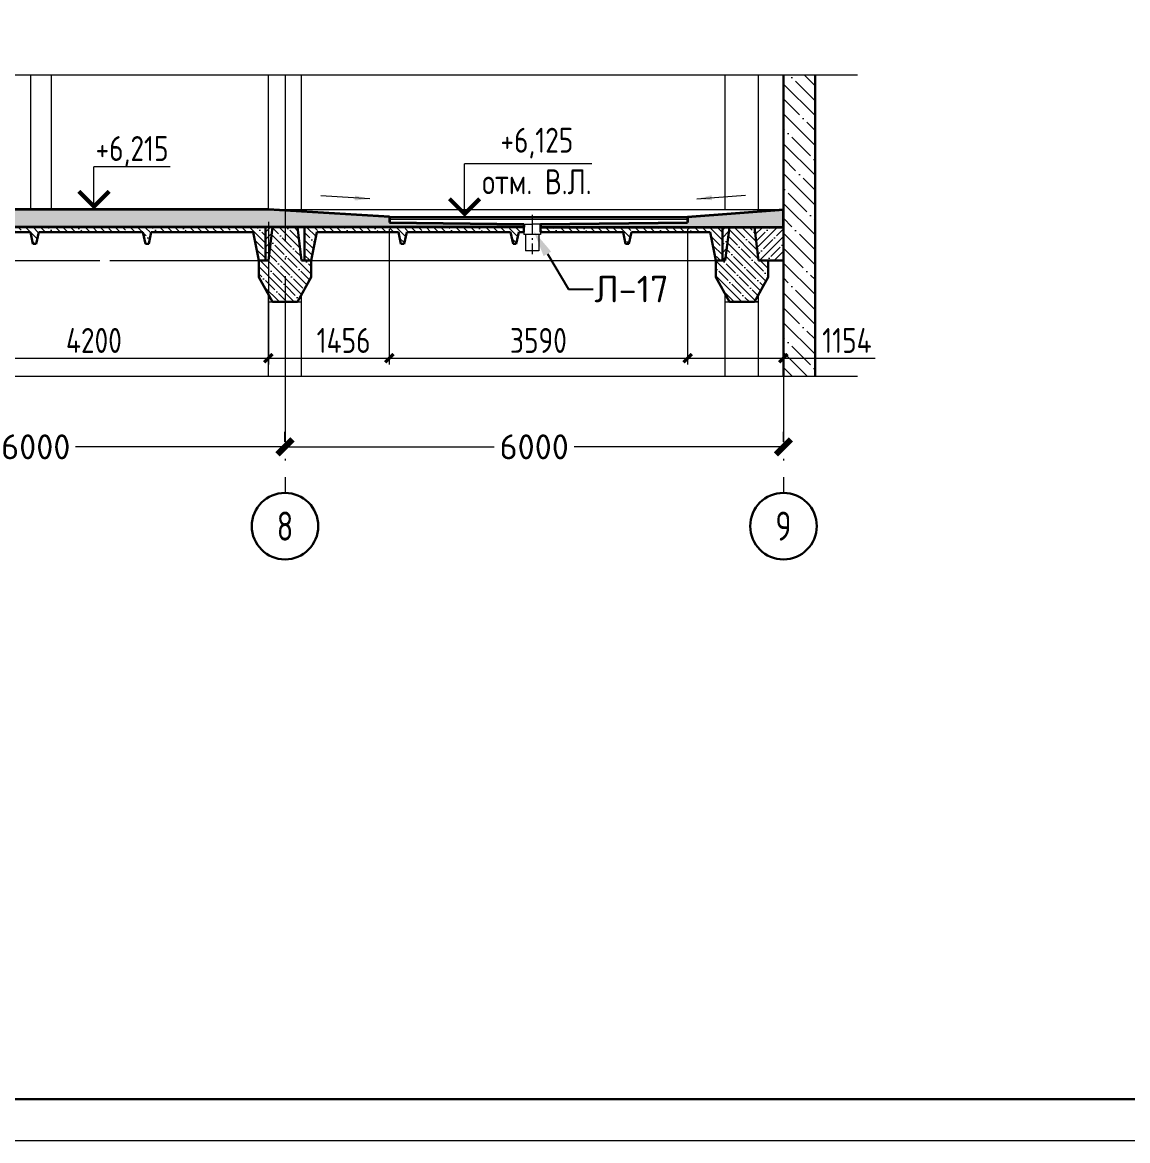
# Model space of a CAD drawing. Extents: x -965262 to 1142518, y -357520 to 71675.
# Drawn here: x 566803 to 580108, y -240088 to -226623 of the extents above; entities that cross this region are included whole.
import ezdxf
from ezdxf import colors
from ezdxf.entities.mleader import LeaderData, LeaderLine
from ezdxf.math import Vec2, Vec3

# ---------------------------------------------------------------- set-up
doc = ezdxf.new("R2010")
doc.units = 0
doc.header["$LTSCALE"] = 10
doc.linetypes.add('AM_DIN_G_W050x2', pattern=[6.875, 4.75, -0.875, 0.375, -0.875])
doc.linetypes.add('DOTE', pattern=[2.42, 2, -0.2, 0.02, -0.2])
doc.layers.get('0').update_dxf_attribs({"linetype": 'CONTINUOUS', "lineweight": 30})
doc.layers.get('Defpoints').update_dxf_attribs({"linetype": 'CONTINUOUS'})
for name, color, linetype, lineweight in [('DOTE', 7, 'DOTE', 9), ('полы', 3, 'CONTINUOUS', 35), ('Полы_лотки', 7, 'CONTINUOUS', 30)]:
    doc.layers.add(name, color=color, linetype=linetype, lineweight=lineweight)
doc.styles.add('GOST 2.304', font='isocpeur.ttf', dxfattribs={"width": 0.75, "height": 250})
doc.styles.get("Standard").update_dxf_attribs({"font": 'isocpeur.ttf', "height": 300})
doc.styles.add('ГОСТ 2м', font='isocpeur.ttf', dxfattribs={"width": 0.8, "height": 250})
doc.dimstyles.get("Standard").update_dxf_attribs({"dimscale": 100, "dimtxt": 300, "dimasz": 1.8, "dimexe": 1.8, "dimexo": 0.625, "dimgap": 0.9, "dimtad": 0, "dimdec": 0, "dimzin": 0, "dimdsep": 46, "dimtxsty": 'Standard', "dimblk": 'ARCHTICK', "dimcen": 0.9, "dimclrd": 256, "dimclre": 256, "dimclrt": 256, "dimadec": 0, "dimazin": 0, "dimtfac": 1, "dimtdec": 0, "dimtofl": 0, "dimtmove": 0, "dimatfit": 3, "dimfxl": 1, "dimtolj": 1, "dimtzin": 0, "dimlwd": 15, "dimlwe": 15, "dimarcsym": 0})
doc.dimstyles.new('ГОСТ 2м', dxfattribs={"dimtxt": 250, "dimasz": 100, "dimexe": 75, "dimexo": 150, "dimgap": 62.5, "dimtad": 1, "dimdec": 0, "dimtxsty": 'ГОСТ 2м', "dimblk": 'ARCHTICK', "dimcen": 150, "dimdle": 75, "dimclrd": 256, "dimclre": 256, "dimclrt": 256, "dimadec": 0, "dimazin": 0, "dimtfac": 1, "dimtdec": 0, "dimtmove": 0, "dimatfit": 3, "dimldrblk": 'OBLIQUE', "dimfxl": 1, "dimlwd": 15, "dimlwe": 15, "dimarcsym": 0})
pattern_1 = [(135, (563914.5, -232089.68), (-89.8026, -89.8026), []), (135, (563914.5, -231999.87), (-89.8026, -89.8026), [158.75, -31.75, 0, -31.75])]
pattern_2 = [(45, (563914.5, -232089.68), (-89.8026, 89.8026), []), (45, (564004.3, -232089.68), (-89.8026, 89.8026), [158.75, -31.75, 0, -31.75])]

# ---------------------------------------------------------------- blocks, each defined once
blk = doc.blocks.new('_ArchTick')
at = {"color": 0, "linetype": 'ByBlock', "lineweight": 0, "const_width": 0.4}
blk.add_lwpolyline([(-0.5, -0.5), (0.5, 0.5)], dxfattribs=at)
blk = doc.blocks.new('*D2107')
at = {"lineweight": 15, "transparency": 16777216}
for p, q in [((569964, -231672), (569964, -231554)), ((575964, -231672), (575964, -231554)), ((569964, -231734), (572484, -231734)), ((575964, -231734), (573444, -231734))]:
    blk.add_line(p, q, dxfattribs=at)
at = {"layer": 'Defpoints', "color": 0, "lineweight": 15, "transparency": 16777216}
for p in [(569964, -231734), (569964, -231734), (575964, -231734)]:
    blk.add_point(p, dxfattribs=at)
at = {"lineweight": 15, "transparency": 16777216, "xscale": 180, "yscale": 180, "zscale": 180, "rotation": 180}
blk.add_blockref('_ArchTick', (569964, -231734), dxfattribs=at)
at = {"lineweight": 15, "transparency": 16777216, "xscale": 180, "yscale": 180, "zscale": 180}
blk.add_blockref('_ArchTick', (575964, -231734), dxfattribs=at)
at = {"lineweight": 15, "transparency": 16777216, "insert": (572964, -231734), "char_height": 300, "attachment_point": 5}
blk.add_mtext('\\A1;6000', dxfattribs=at)
blk = doc.blocks.new('*D2108')
at = {"lineweight": 15, "transparency": 16777216}
for p, q in [((563964, -231672), (563964, -231554)), ((569964, -231672), (569964, -231554)), ((563964, -231734), (566484, -231734)), ((569964, -231734), (567444, -231734))]:
    blk.add_line(p, q, dxfattribs=at)
at = {"layer": 'Defpoints', "color": 0, "lineweight": 15, "transparency": 16777216}
for p in [(563964, -231734), (563964, -231734), (569964, -231734)]:
    blk.add_point(p, dxfattribs=at)
at = {"lineweight": 15, "transparency": 16777216, "xscale": 180, "yscale": 180, "zscale": 180, "rotation": 180}
blk.add_blockref('_ArchTick', (563964, -231734), dxfattribs=at)
at = {"lineweight": 15, "transparency": 16777216, "xscale": 180, "yscale": 180, "zscale": 180}
blk.add_blockref('_ArchTick', (569964, -231734), dxfattribs=at)
at = {"lineweight": 15, "transparency": 16777216, "insert": (566964, -231734), "char_height": 300, "attachment_point": 5}
blk.add_mtext('\\A1;6000', dxfattribs=at)
blk = doc.blocks.new('*D2128')
at = {"lineweight": 15, "transparency": 16777216}
for p, q in [((565564, -229025), (565564, -230741)), ((569764, -229025), (569764, -230741)), ((565489, -230666), (569839, -230666))]:
    blk.add_line(p, q, dxfattribs=at)
at = {"layer": 'Defpoints', "color": 0, "lineweight": 15, "transparency": 16777216}
for p in [(565564, -228875), (569764, -228875, -13062), (569764, -230666)]:
    blk.add_point(p, dxfattribs=at)
at = {"lineweight": 15, "transparency": 16777216, "xscale": 100, "yscale": 100, "zscale": 100, "rotation": 180}
blk.add_blockref('_ArchTick', (565564, -230666), dxfattribs=at)
at = {"lineweight": 15, "transparency": 16777216, "xscale": 100, "yscale": 100, "zscale": 100}
blk.add_blockref('_ArchTick', (569764, -230666), dxfattribs=at)
at = {"lineweight": 15, "transparency": 16777216, "insert": (567664, -230453), "char_height": 250, "attachment_point": 5, "style": 'ГОСТ 2м'}
blk.add_mtext('{\\H1.2x;4200}', dxfattribs=at)
blk = doc.blocks.new('_Oblique')
at = {"color": 0, "linetype": 'ByBlock', "lineweight": -2}
blk.add_line((-0.5, -0.5), (0.5, 0.5), dxfattribs=at)
blk = doc.blocks.new('*D2129')
at = {"lineweight": 15, "transparency": 16777216}
for p, q in [((569764, -229025), (569764, -230741)), ((571220, -229115), (571220, -230741)), ((569689, -230666), (571295, -230666))]:
    blk.add_line(p, q, dxfattribs=at)
at = {"layer": 'Defpoints', "color": 0, "lineweight": 15, "transparency": 16777216}
for p in [(569764, -228875), (571220, -228965), (571220, -230666)]:
    blk.add_point(p, dxfattribs=at)
at = {"lineweight": 15, "transparency": 16777216, "xscale": 100, "yscale": 100, "zscale": 100, "rotation": 180}
blk.add_blockref('_ArchTick', (569764, -230666), dxfattribs=at)
at = {"lineweight": 15, "transparency": 16777216, "xscale": 100, "yscale": 100, "zscale": 100}
blk.add_blockref('_ArchTick', (571220, -230666), dxfattribs=at)
at = {"lineweight": 15, "transparency": 16777216, "insert": (570670, -230453), "char_height": 250, "attachment_point": 5, "style": 'ГОСТ 2м'}
blk.add_mtext('{\\H1.2x;1456}', dxfattribs=at)
blk = doc.blocks.new('*D2130')
at = {"lineweight": 15, "transparency": 16777216}
for p, q in [((571220, -229115), (571220, -230741)), ((574810, -229115), (574810, -230741)), ((571145, -230666), (574885, -230666))]:
    blk.add_line(p, q, dxfattribs=at)
at = {"layer": 'Defpoints', "color": 0, "lineweight": 15, "transparency": 16777216}
for p in [(571220, -228965), (574810, -228965), (574810, -230666)]:
    blk.add_point(p, dxfattribs=at)
at = {"lineweight": 15, "transparency": 16777216, "xscale": 100, "yscale": 100, "zscale": 100, "rotation": 180}
blk.add_blockref('_ArchTick', (571220, -230666), dxfattribs=at)
at = {"lineweight": 15, "transparency": 16777216, "xscale": 100, "yscale": 100, "zscale": 100}
blk.add_blockref('_ArchTick', (574810, -230666), dxfattribs=at)
at = {"lineweight": 15, "transparency": 16777216, "insert": (573015, -230453), "char_height": 250, "attachment_point": 5, "style": 'ГОСТ 2м'}
blk.add_mtext('{\\H1.2x;3590}', dxfattribs=at)
blk = doc.blocks.new('*D2131')
at = {"lineweight": 15, "transparency": 16777216}
for p, q in [((575964, -229025), (575964, -230741)), ((574810, -229115), (574810, -230741)), ((574735, -230666), (575964, -230666)), ((575964, -230666), (577067, -230666))]:
    blk.add_line(p, q, dxfattribs=at)
at = {"layer": 'Defpoints', "color": 0, "lineweight": 15, "transparency": 16777216}
for p in [(575964, -228875, -13062), (574810, -228965), (575964, -230666)]:
    blk.add_point(p, dxfattribs=at)
at = {"lineweight": 15, "transparency": 16777216, "xscale": 100, "yscale": 100, "zscale": 100, "rotation": 180}
blk.add_blockref('_ArchTick', (574810, -230666), dxfattribs=at)
at = {"lineweight": 15, "transparency": 16777216, "xscale": 100, "yscale": 100, "zscale": 100}
blk.add_blockref('_ArchTick', (575964, -230666), dxfattribs=at)
at = {"lineweight": 15, "transparency": 16777216, "insert": (576728, -230453), "char_height": 250, "attachment_point": 5, "style": 'ГОСТ 2м'}
blk.add_mtext('{\\H1.2x;1154}', dxfattribs=at)

msp = doc.modelspace()

# ---------------------------------------------------------------- hatches: boundary and pattern name
at = {"lineweight": 15}
h = msp.add_hatch(dxfattribs=at)
h.set_pattern_fill('ANSI35', color=256, scale=40, angle=90)
h.set_pattern_definition([(135, (451914.2, -235864), (-179.6051, -179.6051), []), (135, (451914.2, -235684.4), (-179.6051, -179.6051), [317.5, -63.5, 0, -63.5])])
h.paths.add_polyline_path([(576344.5, -230886.9), (575964.5, -230886.9), (575964.5, -227259.7), (576344.5, -227259.7)])
h = msp.add_hatch(dxfattribs=at)
h.set_pattern_fill('ANSI35', color=256, scale=20, angle=90)
h.set_pattern_definition(pattern_1)
h.paths.add_polyline_path([(564348.2, -229149.7), (565548.9, -229149.7), (565578.9, -229289.7), (565598.9, -229289.7), (565598.9, -229089.7), (564200.1, -229089.7), (564200.1, -229489.7), (564279.5, -229489.7)])
h.paths.add_polyline_path([(569728.9, -229089.7), (565598.9, -229089.7), (565598.9, -229289.7), (565618.9, -229289.7), (565648.9, -229149.7), (566898.9, -229149.7), (566928.9, -229289.7), (566968.9, -229289.7), (566998.9, -229149.7), (568253.9, -229149.7), (568283.9, -229289.7), (568323.9, -229289.7), (568353.9, -229149.7), (569580.8, -229149.7), (569649.5, -229489.7), (569728.9, -229489.7)])
h = msp.add_hatch(dxfattribs=at)
h.set_pattern_fill('ANSI35', color=256, scale=20, angle=90)
h.set_pattern_definition(pattern_1)
h.paths.add_polyline_path([(569964.5, -229089.7), (569814.5, -229089.7), (569764.5, -229489.7), (569649.5, -229489.7), (569649.5, -229689.7), (569814.5, -229989.7), (569964.5, -229989.7)])
h.paths.add_polyline_path([(570279.5, -229689.7), (570279.5, -229489.7), (570178.9, -229489.7), (570164.5, -229489.7), (570114.5, -229089.7), (569964.5, -229089.7), (569964.5, -229989.7), (570114.5, -229989.7)])
h = msp.add_hatch(dxfattribs=at)
h.set_pattern_fill('ANSI35', color=256, scale=20)
h.set_pattern_definition(pattern_2)
h.paths.add_polyline_path([(569728.9, -229489.7), (569764.5, -229489.7), (569814.5, -229089.7), (569728.9, -229089.7)])
h = msp.add_hatch(dxfattribs=at)
h.set_pattern_fill('ANSI35', color=256, scale=20, angle=90)
h.set_pattern_definition([(135, (451814.21, -235864), (-89.80256, -89.80256), []), (135, (451814.21, -235774.19), (-89.80256, -89.80256), [158.75, -31.75, 0, -31.75])])
h.paths.add_polyline_path([(571428.9, -229149.7), (572678.9, -229149.7), (572708.9, -229289.7), (572748.9, -229289.7), (572778.9, -229149.7), (574033.9, -229149.7), (574063.9, -229289.7), (574103.9, -229289.7), (574133.9, -229149.7), (575080.8, -229149.7), (575149.5, -229489.7), (575228.9, -229489.7), (575228.9, -229089.7), (570200.1, -229089.7), (570200.1, -229489.7), (570279.5, -229489.7), (570348.2, -229149.7), (571328.9, -229149.7), (571358.9, -229289.7), (571398.9, -229289.7)])
h.paths.add_polyline_path([(573038.5, -229149.7), (572838.5, -229149.7), (572838.5, -229089.7), (573038.5, -229089.7)])
h = msp.add_hatch(dxfattribs=at)
h.set_pattern_fill('ANSI35', color=256, scale=20, angle=90)
h.set_pattern_definition(pattern_1)
h.paths.add_polyline_path([(575264.5, -229489.7), (575149.5, -229489.7), (575149.5, -229689.7), (575314.5, -229989.7), (575464.5, -229989.7), (575464.5, -229089.7), (575314.5, -229089.7)])
h.paths.add_polyline_path([(575464.5, -229989.7), (575614.5, -229989.7), (575779.5, -229689.7), (575779.5, -229489.7), (575664.5, -229489.7), (575614.5, -229089.7), (575464.5, -229089.7)])
h = msp.add_hatch(dxfattribs=at)
h.set_pattern_fill('ANSI35', color=256, scale=20)
h.set_pattern_definition(pattern_2)
h.paths.add_polyline_path([(575314.5, -229089.7), (575228.9, -229089.7), (575228.9, -229489.7), (575264.5, -229489.7)])
h = msp.add_hatch(dxfattribs=at)
h.set_pattern_fill('ANSI35', color=256, scale=20)
h.set_pattern_definition(pattern_2)
h.paths.add_polyline_path([(575964.5, -229089.7), (575614.5, -229089.7), (575664.5, -229489.7), (575964.5, -229489.7)])
at = {"layer": 'полы', "lineweight": 15}
h = msp.add_hatch(dxfattribs=at)
h.set_pattern_fill('ANSI35', color=256, scale=40)
h.set_pattern_definition([(45, (451914.2, -235864), (-179.6051, 179.6051), []), (45, (452093.8, -235864), (-179.6051, 179.6051), [317.5, -63.5, 0, -63.5])])
h.paths.add_polyline_path([(540264.5, -229089.7), (540264.5, -228874.7), (540942, -228964.7), (540942, -228974.7), (540959.5, -228974.7), (540959.5, -228994.7), (540979.5, -228994.7), (540979.5, -229024.7), (540984.5, -229025.3), (540984.5, -229089.7)])
h.paths.add_polyline_path([(541144.5, -229089.7), (541144.5, -229025.3), (541149.5, -229024.7), (541149.5, -228994.7), (541169.5, -228994.7), (541169.5, -228974.7), (541187, -228974.7), (541187, -228964.7), (544644.5, -228874.7), (544644.5, -229089.7), (541144.5, -229089.7)])
h.paths.add_polyline_path([(544764.5, -229089.7), (544764.5, -228874.7), (548842, -228964.7), (548842, -228974.7), (548859.5, -228974.7), (548859.5, -228994.7), (548879.5, -228994.7), (548879.5, -229024.7), (548884.5, -229025.3), (548884.5, -229089.7), (544764.5, -229089.7)])
h.paths.add_polyline_path([(549044.5, -229089.7), (549044.5, -229025.3), (549049.5, -229024.7), (549049.5, -228994.7), (549069.5, -228994.7), (549069.5, -228974.7), (549087, -228974.7), (549087, -228964.7), (551764.5, -228874.7), (553114.5, -228874.7), (555842, -228964.7), (555842, -228974.7), (555859.5, -228974.7), (555859.5, -228994.7), (555879.5, -228994.7), (555879.5, -229024.7), (555884.5, -229025.3), (555884.5, -229089.7), (549044.5, -229089.7)])
h.paths.add_polyline_path([(556044.5, -229089.7), (556044.5, -229025.3), (556049.5, -229024.7), (556049.5, -228994.7), (556069.5, -228994.7), (556069.5, -228974.7), (556087, -228974.7), (556087, -228964.7), (558164.5, -228874.7), (559514.5, -228874.7), (562642, -228964.7), (562642, -228974.7), (562659.5, -228974.7), (562659.5, -228994.7), (562679.5, -228994.7), (562679.5, -229024.7), (562684.5, -229025.3), (562684.5, -229089.7), (556044.5, -229089.7)])
h.paths.add_polyline_path([(562844.5, -229089.7), (562844.5, -229025.3), (562849.5, -229024.7), (562849.5, -228994.7), (562869.5, -228994.7), (562869.5, -228974.7), (562887, -228974.7), (562887, -228964.7), (565564.5, -228874.7), (569764.5, -228874.7), (571220.5, -228964.7), (571220.5, -229034.7), (572838.5, -229050.9), (572838.5, -229089.7), (562844.5, -229089.7)])
h.paths.add_polyline_path([(573038.5, -229089.7), (573038.5, -229050.9), (574810.5, -229034.7), (574810.5, -228964.7), (575964.5, -228874.7), (575964.5, -229089.7)])

# ---------------------------------------------------------------- linework, layer by layer
at = {"color": 5, "lineweight": 15, "ltscale": 10, "extrusion": (-1.83697e-16, -1, 0)}
for p, q in [((576854.5, -227259.7, 6542), (558040.6, -227259.7, 9801.8)), ((576854.5, -230886.9, 6542), (558040.6, -230886.9, 9801.8))]:
    msp.add_line(p, q, dxfattribs=at)
at = {"lineweight": 15}
for p, q in [((566904.5, -228874.7, 19603.7), (566904.5, -227259.7, 19603.7)), ((567154.5, -228874.7, 19603.7), (567154.5, -227259.7, 19603.7)), ((567664.5, -228874.7, 19603.7), (567664.5, -228361.6, 19603.7)), ((572125.3, -228964.7, 19603.7), (572125.3, -228325.1, 19603.7)), ((574810.5, -228964.7, 19603.7), (571220.5, -228964.7, 19603.7)), ((574810.5, -228974.7, 19603.7), (571220.5, -228974.7, 19603.7)), ((574810.5, -228994.7, 19603.7), (571220.5, -228994.7, 19603.7)), ((572938.5, -228964.7, 19603.7), (572938.5, -229051.9, 19603.7)), ((572838.5, -229050.9, 19603.7), (572838.5, -229175.3, 19603.7)), ((572838.5, -229050.9, 19603.7), (572938.5, -229051.9, 19603.7)), ((573038.5, -229050.9, 19603.7), (572938.5, -229051.9, 19603.7)), ((573038.5, -229050.9, 19603.7), (573038.5, -229175.3, 19603.7)), ((573038.5, -229175.3, 19603.7), (572838.5, -229175.3, 19603.7)), ((572858.5, -229175.3, 19603.7), (572858.5, -229375.3, 19603.7)), ((573018.5, -229175.3, 19603.7), (573018.5, -229375.3, 19603.7)), ((573018.5, -229375.3, 19603.7), (572858.5, -229375.3, 19603.7)), ((566344.5, -229489.7, 6542), (567734.5, -229489.7, 6542)), ((567854.5, -229489.7, 6542), (569728.9, -229489.7, 6542)), ((570178.9, -229489.7, 6542), (575228.9, -229489.7, 6542)), ((575664.5, -229989.7, 6542), (575464.5, -229989.7, 6542))]:
    msp.add_line(p, q, dxfattribs=at)
at = {"lineweight": 15, "extrusion": (-1.83697e-16, 0, -1)}
for p, q in [((569764.5, -228874.7, 6542), (569764.5, -227259.7, 6542)), ((570164.5, -230886.9, 6542), (570164.5, -229898.8, 6542))]:
    msp.add_line(p, q, dxfattribs=at)
at = {"lineweight": 15, "extrusion": (1.83697e-16, 0, -1)}
for p, q in [((570164.5, -228874.7, 6542), (570164.5, -227259.7, 6542)), ((575264.5, -228874.7, 6542), (575264.5, -227259.7, 6542)), ((575664.5, -228874.7, 6542), (575664.5, -227259.7, 6542)), ((569764.5, -230886.9, 6542), (569764.5, -229898.8, 6542)), ((570164.5, -229989.7, 6542), (570164.5, -229898.8, 6542)), ((575264.5, -230886.9, 6542), (575264.5, -229898.8, 6542)), ((575664.5, -230886.9, 6542), (575664.5, -229898.8, 6542)), ((569764.5, -229989.7, 6542), (570164.5, -229989.7, 6542)), ((575264.5, -229989.7, 6542), (575664.5, -229989.7, 6542))]:
    msp.add_line(p, q, dxfattribs=at)
at = {"extrusion": (1.83697e-16, 0, -1)}
for p, q in [((575964.5, -230886.9, 6542), (575964.5, -227259.7, 6542)), ((562844.5, -229089.7, 6542), (572838.5, -229089.7, 6542)), ((573038.5, -229089.7, 6542), (575964.5, -229089.7, 6542))]:
    msp.add_line(p, q, dxfattribs=at)
for p, q in [((576344.5, -230886.9, 6542), (576344.5, -227259.7, 6542)), ((565648.9, -229149.7, 6542), (566898.9, -229149.7, 6542)), ((566898.9, -229149.7, 6542), (566928.9, -229289.7, 6542)), ((566998.9, -229149.7, 6542), (566968.9, -229289.7, 6542)), ((566998.9, -229149.7, 6542), (568253.9, -229149.7, 6542)), ((568253.9, -229149.7, 6542), (568283.9, -229289.7, 6542)), ((568353.9, -229149.7, 6542), (568323.9, -229289.7, 6542)), ((568353.9, -229149.7, 6542), (569580.8, -229149.7, 6542)), ((569580.8, -229149.7, 6542), (569649.5, -229489.7, 6542)), ((569728.9, -229089.7, 6542), (569728.9, -229489.7, 6542)), ((569814.5, -229089.7, 6542), (569764.5, -229489.7, 6542)), ((570114.5, -229089.7, 6542), (570164.5, -229489.7, 6542)), ((570200.1, -229089.7, 6542), (570200.1, -229489.7, 6542)), ((570348.2, -229149.7, 6542), (570279.5, -229489.7, 6542)), ((570348.2, -229149.7, 6542), (571328.9, -229149.7, 6542)), ((571328.9, -229149.7, 6542), (571358.9, -229289.7, 6542)), ((571428.9, -229149.7, 6542), (571398.9, -229289.7, 6542)), ((571428.9, -229149.7, 6542), (572678.9, -229149.7, 6542)), ((572678.9, -229149.7, 6542), (572708.9, -229289.7, 6542)), ((572778.9, -229149.7, 6542), (572748.9, -229289.7, 6542)), ((572778.9, -229149.7, 6542), (572838.5, -229149.7, 6542)), ((572838.5, -229089.7, 6542), (572838.5, -229149.7, 6542)), ((573038.5, -229089.7, 19603.7), (573038.5, -229149.7, 19603.7)), ((573038.5, -229149.7, 6542), (574033.9, -229149.7, 6542)), ((574033.9, -229149.7, 6542), (574063.9, -229289.7, 6542)), ((574133.9, -229149.7, 6542), (574103.9, -229289.7, 6542)), ((574133.9, -229149.7, 6542), (575080.8, -229149.7, 6542)), ((575080.8, -229149.7, 6542), (575149.5, -229489.7, 6542)), ((575228.9, -229089.7, 6542), (575228.9, -229489.7, 6542)), ((575314.5, -229089.7, 6542), (575264.5, -229489.7, 6542)), ((575314.5, -229089.7, 6542), (575614.5, -229089.7, 6542)), ((575614.5, -229089.7, 6542), (575664.5, -229489.7, 6542)), ((566928.9, -229289.7, 6542), (566968.9, -229289.7, 6542)), ((568283.9, -229289.7, 6542), (568323.9, -229289.7, 6542)), ((571358.9, -229289.7, 6542), (571398.9, -229289.7, 6542)), ((572708.9, -229289.7, 6542), (572748.9, -229289.7, 6542)), ((574063.9, -229289.7, 6542), (574103.9, -229289.7, 6542)), ((569764.5, -229489.7, 6542), (569649.5, -229489.7, 6542)), ((569649.5, -229489.7, 6542), (569649.5, -229689.7, 6542)), ((570279.5, -229489.7, 6542), (570164.5, -229489.7, 6542)), ((570279.5, -229489.7, 6542), (570279.5, -229689.7, 6542)), ((575264.5, -229489.7, 6542), (575149.5, -229489.7, 6542)), ((575149.5, -229489.7, 6542), (575149.5, -229689.7, 6542)), ((575664.5, -229489.7, 6542), (575964.5, -229489.7, 6542)), ((575779.5, -229489.7, 6542), (575779.5, -229689.7, 6542)), ((569814.5, -229989.7, 6542), (569649.5, -229689.7, 6542)), ((570114.5, -229989.7, 6542), (570279.5, -229689.7, 6542)), ((575314.5, -229989.7, 6542), (575149.5, -229689.7, 6542)), ((575614.5, -229989.7, 6542), (575779.5, -229689.7, 6542)), ((569814.5, -229989.7, 6542), (570114.5, -229989.7, 6542)), ((575314.5, -229989.7, 6542), (575614.5, -229989.7, 6542))]:
    msp.add_line(p, q)
at = {"lineweight": 15, "ltscale": 0.3}
for p, q in [((568582.6, -228361.6, 19603.7), (567664.5, -228361.6, 19603.7)), ((573658.9, -228325.1, 19603.7), (572125.3, -228325.1, 19603.7))]:
    msp.add_line(p, q, dxfattribs=at)
at = {"lineweight": 15, "ltscale": 50}
for p, q in [((570983.7, -228749.2, 19603.7), (570396.7, -228713, 19603.7)), ((574922.9, -228748.9, 19603.7), (575509.2, -228703.1, 19603.7))]:
    msp.add_line(p, q, dxfattribs=at)
at = {"lineweight": 15, "ltscale": 2}
for p, q in [((569764.5, -229989.7, 6542), (570164.5, -229989.7, 6542)), ((575264.5, -229989.7, 6542), (575664.5, -229989.7, 6542))]:
    msp.add_line(p, q, dxfattribs=at)
at = {"lineweight": 15, "elevation": 9801.8}
msp.add_lwpolyline([(621217.6, -180687.8), (535617.6, -180687.8), (535617.6, -240087.8), (621217.6, -240087.8)], close=True, dxfattribs=at)
at = {"elevation": 9801.8}
msp.add_lwpolyline([(620717.6, -181187.8), (537617.6, -181187.8), (537617.6, -239587.8), (620717.6, -239587.8)], close=True, dxfattribs=at)
at = {"lineweight": 15, "const_width": 50, "elevation": 19603.7}
for points in [[(567482.2, -228657), (567664.5, -228839.3), (567846.8, -228657)], [(571943, -228747), (572125.3, -228929.3), (572307.6, -228747)]]:
    msp.add_lwpolyline(points, dxfattribs=at)
at = {"lineweight": 15, "ltscale": 50}
for points in [[(570802.1, -228767.9, 19603.7), (570805.9, -228708, 19603.7), (570983.7, -228749.2, 19603.7)], [(575104.7, -228764.6, 19603.7), (575100, -228704.8, 19603.7), (574922.9, -228748.9, 19603.7)]]:
    msp.add_solid(points, dxfattribs=at)
at = {"layer": 'DOTE', "ltscale": 100, "extrusion": (0, -1, 0)}
for p, q in [((569964.5, -227259.7, 5090.8), (569964.5, -232288.7, 5090.8)), ((575964.5, -227259.7, 5090.8), (575964.5, -230886.9, 5090.8)), ((575964.5, -227259.7, 5090.8), (575964.5, -232288.7, 5090.8))]:
    msp.add_line(p, q, dxfattribs=at)
at = {"layer": 'DOTE', "linetype": 'AM_DIN_G_W050x2', "ltscale": 5}
msp.add_line((572938.5, -228941.4, 19603.7), (572938.5, -229415, 19603.7), dxfattribs=at)
at = {"layer": 'DOTE', "linetype": 'Continuous', "lineweight": 30}
for centre in [(569964.5, -232688.7, 5090.8), (575964.5, -232688.7, 5090.8)]:
    msp.add_circle(centre, 400, dxfattribs=at)
at = {"layer": 'полы'}
for p, q in [((569764.5, -228874.7, 19603.7), (565564.5, -228874.7, 19603.7)), ((571220.5, -228964.7, 19603.7), (569764.5, -228874.7, 19603.7)), ((574810.5, -228964.7, 19603.7), (575964.5, -228874.7, 5090.8)), ((575964.5, -229089.7, 6542), (575964.5, -228874.7, 6542)), ((571220.5, -228964.7, 19603.7), (571220.5, -229034.7, 19603.7)), ((571220.5, -229034.7, 19603.7), (572838.5, -229050.9, 19603.7)), ((573038.5, -229050.9, 19603.7), (574810.5, -229034.7, 19603.7)), ((574810.5, -228964.7, 19603.7), (574810.5, -229034.7, 19603.7)), ((572838.5, -229089.7, 6542), (562844.5, -229089.7, 6542)), ((572838.5, -229050.9, 19603.7), (572838.5, -229089.7, 6542)), ((573038.5, -229050.9, 19603.7), (573038.5, -229089.7, 19603.7)), ((573038.5, -229089.7, 19603.7), (575964.5, -229089.7, 6542))]:
    msp.add_line(p, q, dxfattribs=at)
at = {"layer": 'полы', "lineweight": 15, "extrusion": (1.83697e-16, 0, -1)}
msp.add_line((569764.5, -228874.7, 6542), (575964.5, -228874.7, 6542), dxfattribs=at)

# ---------------------------------------------------------------- texts
at = {"char_height": 300, "attachment_point": 5, "style": 'GOST 2.304'}
for s, insert, width in [('{\\W0.8;+6,125\\Pотм. В.Л.}', (572996.2, -228292.2, 19603.7), 1670.673), ('{\\W0.8;+6,215}', (568123, -228176.9, 19603.7), 1200)]:
    msp.add_mtext(s, dxfattribs=dict(at, insert=insert, width=width))
at = {"layer": 'DOTE', "linetype": 'Continuous', "lineweight": 30, "ltscale": 100, "char_height": 350, "width": 800, "attachment_point": 5, "style": 'GOST 2.304'}
for s, insert in [('8', (569964.5, -232688.7, 5090.8)), ('9', (575964.5, -232688.7, 5090.8))]:
    msp.add_mtext(s, dxfattribs=dict(at, insert=insert))

# ---------------------------------------------------------------- dimensions: what is measured, and where the dimension line sits
at = {"lineweight": 15}
for base, p1, p2, picture, middle in [((569764.5, -230665.8, 19603.7), (565564.5, -228874.7, 19603.7), (569764.5, -228874.7, 6542), '*D2128', (567664.5, -230453.3, 19603.7)), ((574810.5, -230665.8, 19603.7), (571220.5, -228964.7, 19603.7), (574810.5, -228964.7, 19603.7), '*D2130', (573015.5, -230453.3, 19603.7))]:
    dim = msp.add_linear_dim(base=base, p1=p1, p2=p2, text='{\\H1.2x;<>}', dimstyle='ГОСТ 2м', dxfattribs=at)
    dim.commit()
    dim.dimension.update_dxf_attribs({"geometry": picture, "text_midpoint": middle})
for base, p1, p2, picture, middle in [((571220.5, -230665.8, 19603.7), (569764.5, -228874.7, 19603.7), (571220.5, -228964.7, 19603.7), '*D2129', (570670.4, -230665.8, 19603.7)), ((575964.5, -230665.8, 19603.7), (574810.5, -228964.7, 19603.7), (575964.5, -228874.7, 6542), '*D2131', (576728.3, -230665.8, 19603.7))]:
    dim = msp.add_linear_dim(base=base, p1=p1, p2=p2, text='{\\H1.2x;<>}', dimstyle='ГОСТ 2м', dxfattribs=at)
    dim.commit()
    dim.dimension.update_dxf_attribs({"geometry": picture, "text_midpoint": middle, "dimtype": 160})
for base, p1, p2, picture, middle in [((563964.5, -231734, 6542), (569964.5, -231734, 6542), (563964.5, -231734, 6542), '*D2108', (566964.5, -231734, 6542)), ((569964.5, -231734, 6542), (575964.5, -231734, 6542), (569964.5, -231734, 6542), '*D2107', (572964.5, -231734, 6542))]:
    dim = msp.add_linear_dim(base=base, p1=p1, p2=p2, dimstyle='Standard', dxfattribs=at)
    dim.commit()
    dim.dimension.update_dxf_attribs({"geometry": picture, "text_midpoint": middle})

# ---------------------------------------------------------------- leaders
at = {"layer": 'Полы_лотки', "color": 5, "lineweight": 15}
ml = msp.add_multileader_mtext('Standard', dxfattribs=at)
ml.set_content('Л-17', color=5)
ml.set_leader_properties()
ml.build(insert=Vec2(0, 0))
ml.multileader.update_dxf_attribs({"has_text_frame": 1, "text_right_attachment_type": 6, "dogleg_length": 36, "arrow_head_size": 320})
ctx = ml.context
ctx.base_point, ctx.char_height, ctx.arrow_head_size, ctx.landing_gap_size, ctx.plane_origin = Vec3(573672.7, -229834.1, 19603.7), 320, 320, 16, Vec3(555986.6, -240031.5, 19603.7)
ctx.right_attachment = 6
notes = []
notes.append((ctx, [(0, (1, 1, 0), (573375.3, -229834.1, 19603.7), (1, 0), 297.5, [(0, [(572958.3, -229135.5, 19603.7)], 0, [])])]))
ctx.mtext.insert, ctx.mtext.defined_height, ctx.mtext.flow_direction = Vec3(573688.7, -229674.1, 19603.7), 8269.8, 5
for ctx, leaders in notes:
    for number, flags, end, landing, length, lines in leaders:
        leader = LeaderData()
        leader.index, (leader.has_last_leader_line, leader.has_dogleg_vector, leader.attachment_direction) = number, flags
        leader.last_leader_point, leader.dogleg_vector, leader.dogleg_length = Vec3(end), Vec3(landing), length
        for number, points, colour, breaks in lines:
            line = LeaderLine()
            line.index, line.vertices, line.color, line.breaks = number, Vec3.list(points), colors.encode_raw_color(colour), breaks
            leader.lines.append(line)
        ctx.leaders.append(leader)

doc.saveas('drawing.dxf')
